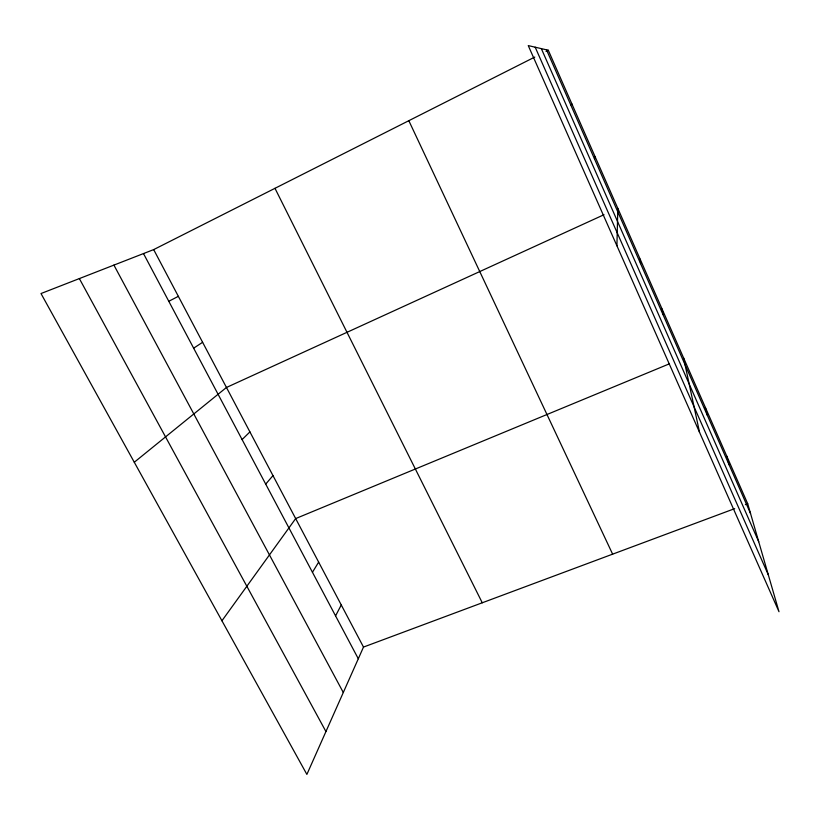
<?xml version="1.0" encoding="UTF-8"?>
<svg xmlns="http://www.w3.org/2000/svg" width="820" height="820" viewBox="0 0 820 820"><rect width="100%" height="100%" fill="white"/><g stroke="black" fill="none" stroke-linecap="round" stroke-linejoin="round"><path stroke-width="1.23" d="M616.917 245.785L617.819 208.382M594.459 158.783L595.074 156.661M734.699 508.636L363.496 647.072L306.885 774.418L41 293.539L153.678 249.598L534.763 57.072M335.564 615.892L341.263 604.955M312.451 572.278L318.652 562.12M221.933 620.781L295.661 518.578L669.468 363.793M265.711 484.118L272.978 475.6M242.095 439.571L249.915 431.904M134.285 462.244L226.463 387.47L604.012 214.707M570.72 104.837L571.899 103.955M193.643 348.182L202.612 342.299M168.787 301.288L178.35 296.338M546.028 51.383L548.283 50.245L747.727 503.777L779 611.72L528.244 45.582L548.283 50.245M745.359 504.659L747.727 503.777M79.366 278.585L325.94 731.563M113.918 265.106L343.303 692.51M143.49 253.564L358.299 658.768M153.678 249.598L363.496 647.072M274.977 188.313L482.262 602.782M408.821 120.694L612.632 554.156M541.333 48.626L758.726 541.743M535.183 47.191L768.319 574.851M546.509 49.835L750.536 513.494M726.735 456.053L729.103 464.786M705.364 407.448L707.27 415.166M683.593 357.94L699.552 432.355M662.068 308.996L663.011 314.583M640.153 259.151L640.594 263.63"/></g></svg>
